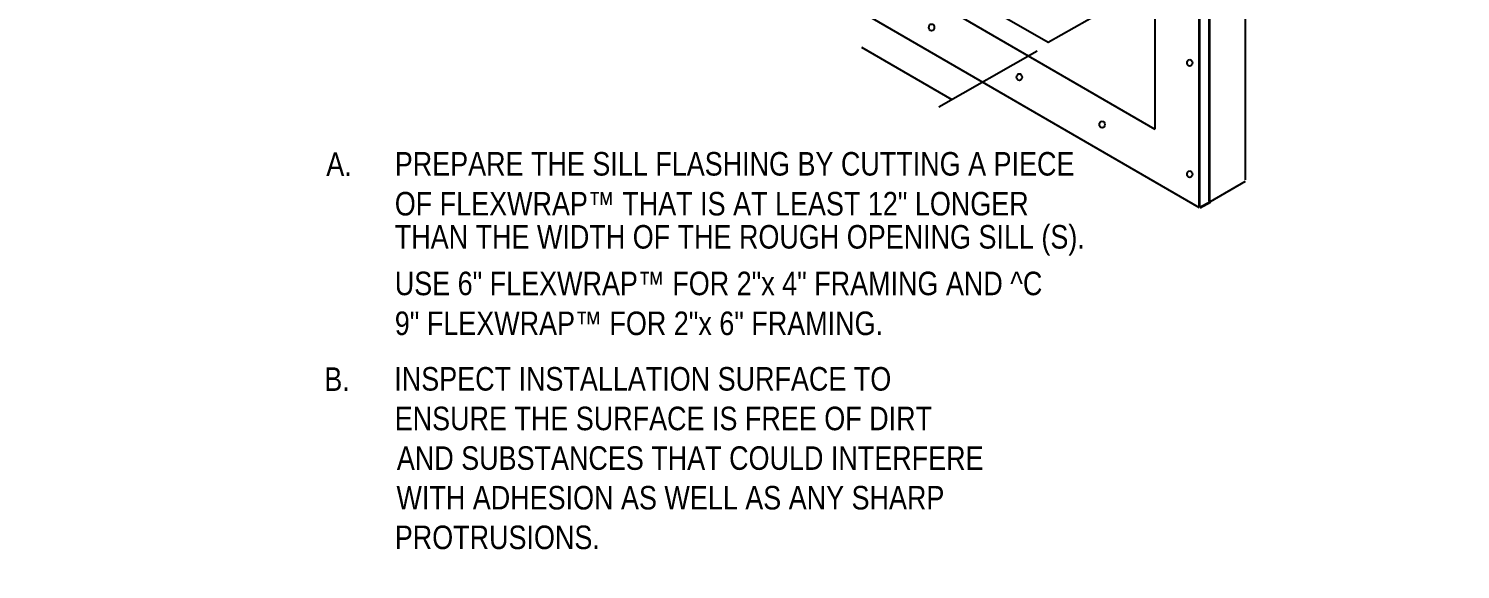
# Model space of a CAD drawing. Header units: inches. Extents: x -17.6 to 82.3, y -15.1 to 23.2.
# Drawn here: x -4.96 to 4.56, y -5.48 to -1.89 of the extents above; entities that cross this region are included whole.
import ezdxf

# ---------------------------------------------------------------- set-up
doc = ezdxf.new("R2010")
doc.units = ezdxf.units.IN
doc.header["$MEASUREMENT"] = 0
for name, color, linetype, lineweight in [('.ATI-TEXT', 7, 'Continuous', 0), ('G-ANNO-TTLB', 7, 'Continuous', 0), ('TYVEK', 7, 'Continuous', 0)]:
    doc.layers.add(name, color=color, linetype=linetype, lineweight=lineweight)

# ---------------------------------------------------------------- blocks, each defined once
blk = doc.blocks.new('Block_40')
at = {"layer": 'TYVEK', "color": 18, "lineweight": 35, "true_color": 0x000000}
for points in [[(-4.606, 1.8318)], [(-4.606, -4.0622)]]:
    blk.add_lwpolyline(points, dxfattribs=at)
blk = doc.blocks.new('Block_296')
at = {"layer": 'TYVEK', "color": 252, "lineweight": 25, "true_color": 0x848484}
for centre in [(-0.1178, -1.2218), (0.4881, -1.567), (1.0421, -1.8826), (1.6255, -2.2127), (2.1751, -2.5282)]:
    blk.add_ellipse(centre, major_axis=(0, 0.0221), ratio=0.812499, dxfattribs=at)
blk = doc.blocks.new('Block_442')
at = {"layer": '.ATI-TEXT', "char_height": 0.2, "attachment_point": 7}
for s, insert in [('\\C18;\\c0;\\FArial Narrow|b0|i0|c1;\\H0.156250;\\W1.000000;A.', (-2.9784, -2.8693)), ('\\C18;\\c0;\\FArial Narrow|b0|i0|c1;\\H0.156250;\\W1.000000;PREPARE THE SILL FLASHING BY CUTTING A PIECE ', (-2.5234, -2.8693)), ('\\C18;\\c0;\\FArial Narrow|b0|i0|c1;\\H0.156250;\\W1.000000;OF FLEXWRAP™ THAT IS AT LEAST 12" LONGER ', (-2.5234, -3.1341)), ('\\C18;\\c0;\\FArial Narrow|b0|i0|c1;\\H0.156250;\\W1.000000;THAN THE WIDTH OF THE ROUGH OPENING SILL (S). ', (-2.5234, -3.3989)), ('\\C18;\\c0;\\FArial Narrow|b0|i0|c1;\\H0.156250;\\W1.000000;USE 6" FLEXWRAP™ FOR 2"x 4" FRAMING AND ^C', (-2.5234, -3.6638)), ('\\C18;\\c0;\\FArial Narrow|b0|i0|c1;\\H0.156250;\\W1.000000;9" FLEXWRAP™ FOR 2"x 6" FRAMING.', (-2.5234, -3.9286)), ('\\C18;\\c0;\\FArial Narrow|b0|i0|c1;\\H0.156250;\\W1.000000;B.', (-2.9916, -4.2973)), ('\\C18;\\c0;\\FArial Narrow|b0|i0|c1;\\H0.156250;\\W1.000000;INSPECT INSTALLATION SURFACE TO', (-2.5267, -4.2973)), ('\\C18;\\c0;\\FArial Narrow|b0|i0|c1;\\H0.156250;\\W1.000000;ENSURE THE SURFACE IS FREE OF DIRT', (-2.5239, -4.5605)), ('\\C18;\\c0;\\FArial Narrow|b0|i0|c1;\\H0.156250;\\W1.000000;AND SUBSTANCES THAT COULD INTERFERE', (-2.5097, -4.8237)), ('\\C18;\\c0;\\FArial Narrow|b0|i0|c1;\\H0.156250;\\W1.000000;WITH ADHESION AS WELL AS ANY SHARP', (-2.5121, -5.0869)), ('\\C18;\\c0;\\FArial Narrow|b0|i0|c1;\\H0.156250;\\W1.000000;PROTRUSIONS.', (-2.5234, -5.3501))]:
    blk.add_mtext(s, dxfattribs=dict(at, insert=insert))

msp = doc.modelspace()

# ---------------------------------------------------------------- hatches: boundary and pattern name
at = {"layer": 'G-ANNO-TTLB', "true_color": 0xff00ff, "transparency": 33554687}
h = msp.add_hatch(color=6, dxfattribs=at)
edge = h.paths.add_edge_path()
edge.add_spline(control_points=[(24.6253, -11.0625), (24.6253, -11.0625), (-16.0625, -11.0625), (-16.0625, -11.0625), (-16.0625, -11.0625), (-16.0625, 23.0625), (-16.0625, 23.0625), (-16.0625, 23.0625), (24.6253, 23.0625), (24.6253, 23.0625), (24.6253, 23.0625), (24.6253, -11.0625), (24.6253, -11.0625)], knot_values=[0, 0, 0, 0, 1, 1, 1, 2, 2, 2, 3, 3, 3, 4, 4, 4, 4], degree=3, periodic=0)
edge = h.paths.add_edge_path()
edge.add_spline(control_points=[(-15.9375, 22.9375), (-15.9375, 22.9375), (-15.9375, -10.9375), (-15.9375, -10.9375), (-15.9375, -10.9375), (24.5003, -10.9375), (24.5003, -10.9375), (24.5003, -10.9375), (24.5003, 22.9375), (24.5003, 22.9375), (24.5003, 22.9375), (-15.9375, 22.9375), (-15.9375, 22.9375)], knot_values=[0, 0, 0, 0, 1, 1, 1, 2, 2, 2, 3, 3, 3, 4, 4, 4, 4], degree=3, periodic=0)
edge.add_line((-15.9375, 22.9375), (-15.9375, 22.9375))

# ---------------------------------------------------------------- linework, layer by layer
at = {"layer": 'G-ANNO-TTLB'}
for points in [[(24.6253, -11.0625), (24.6253, -11.0625), (-16.0625, -11.0625), (-16.0625, -11.0625), (-16.0625, -11.0625), (-16.0625, 23.0625), (-16.0625, 23.0625), (-16.0625, 23.0625), (24.6253, 23.0625), (24.6253, 23.0625), (24.6253, 23.0625), (24.6253, -11.0625), (24.6253, -11.0625)], [(-15.9375, 22.9375), (-15.9375, 22.9375), (-15.9375, -10.9375), (-15.9375, -10.9375), (-15.9375, -10.9375), (24.5003, -10.9375), (24.5003, -10.9375), (24.5003, -10.9375), (24.5003, 22.9375), (24.5003, 22.9375), (24.5003, 22.9375), (-15.9375, 22.9375), (-15.9375, 22.9375)]]:
    msp.add_open_spline(points, degree=3, knots=[0, 0, 0, 0, 1, 1, 1, 2, 2, 2, 3, 3, 3, 4, 4, 4, 4], dxfattribs=at)
at = {"layer": 'TYVEK', "color": 33, "lineweight": 25, "true_color": 0xcc9966}
for p, q in [((3.1284, -2.8956), (3.1249, 2.9963)), ((2.8951, -3.0401), (3.1284, -2.9051))]:
    msp.add_line(p, q, dxfattribs=at)
at = {"layer": 'TYVEK', "color": 2, "lineweight": 35, "true_color": 0xffff00}
for p, q in [((2.8878, -3.038), (2.8878, 2.8559)), ((2.821, 2.8173), (2.821, -3.0767)), ((2.8922, -3.0429), (2.8254, -3.0815))]:
    msp.add_line(p, q, dxfattribs=at)
at = {"layer": 'TYVEK', "color": 4, "lineweight": 25, "true_color": 0x00ffff}
for p in [(-0.6605, -0.7108), (2.5246, -1.7441)]:
    msp.add_line(p, (2.5246, -2.5589), dxfattribs=at)
at = {"layer": 'TYVEK', "color": 2, "lineweight": 25, "true_color": 0xffff00}
msp.add_line((-0.9122, -0.9179), (2.821, -3.0791), dxfattribs=at)
at = {"layer": 'TYVEK', "color": 1, "lineweight": 25, "true_color": 0xff0000}
for p, q in [((1.1781, -2.3638), (0.5787, -2.0172)), ((1.744, -2.0401), (1.0914, -2.4133))]:
    msp.add_line(p, q, dxfattribs=at)
at = {"layer": 'TYVEK', "color": 4, "lineweight": 25, "true_color": 0x00ffff}
msp.add_lwpolyline([(-0.3937, -0.1256), (2.3354, -1.6879), (1.8172, -1.9841), (-0.9078, -0.4242)], close=True, dxfattribs=at)
at = {"layer": 'TYVEK', "color": 252, "lineweight": 25, "true_color": 0x848484}
for centre in [(2.7572, -2.1182), (2.7572, -2.8574)]:
    msp.add_ellipse(centre, major_axis=(0, 0.0221), ratio=0.812499, dxfattribs=at)

# ---------------------------------------------------------------- block references
at = {"layer": '.ATI-TEXT'}
msp.add_blockref('Block_442', (0, 0), dxfattribs=at)
at = {"layer": 'TYVEK'}
for name in ['Block_40', 'Block_296']:
    msp.add_blockref(name, (0, 0), dxfattribs=at)

doc.saveas('drawing.dxf')
